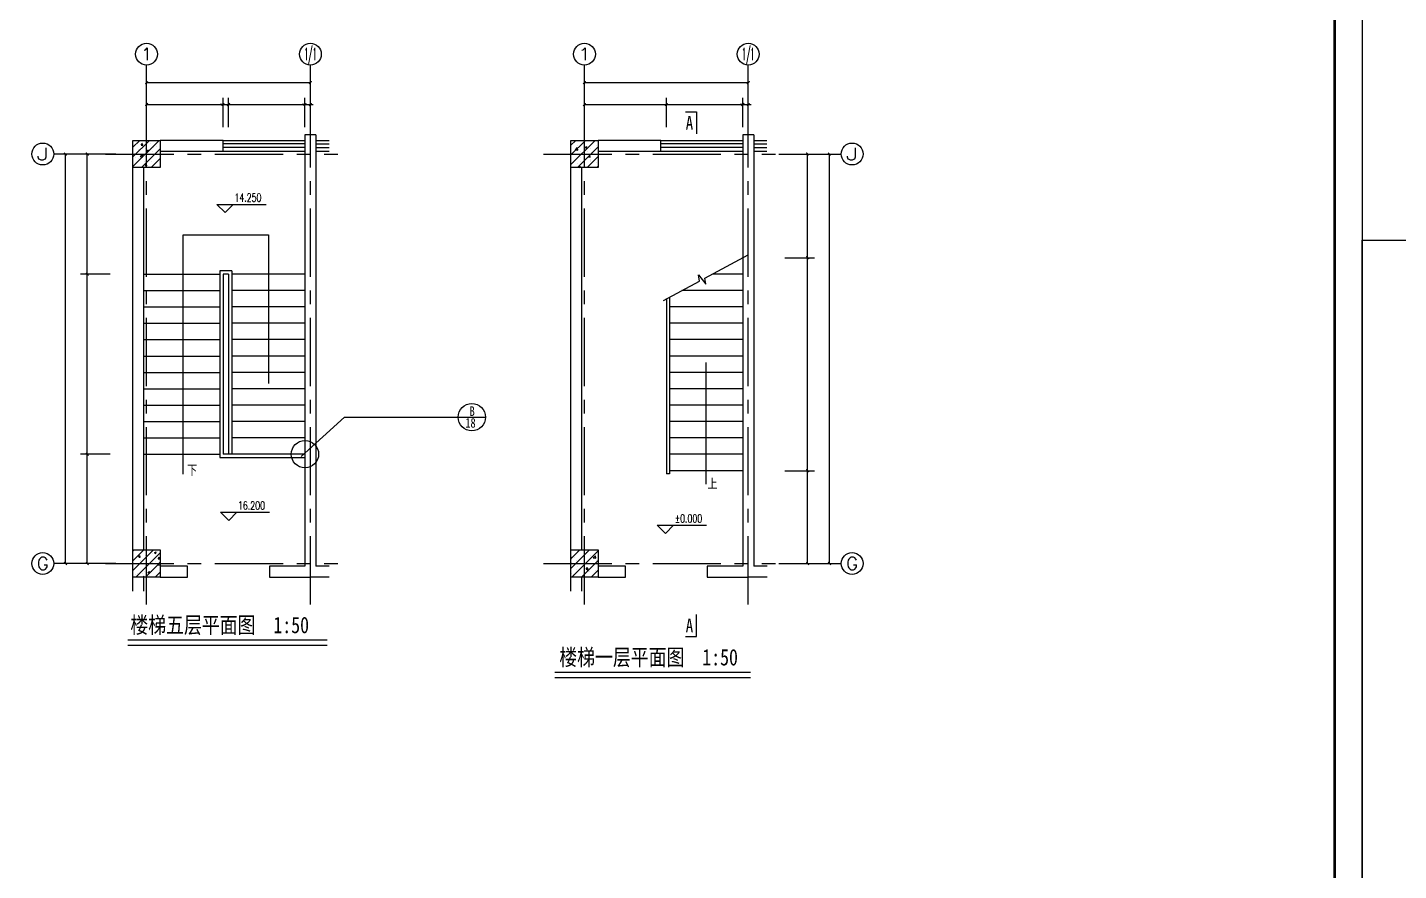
# Model space of a CAD drawing. Extents: x -4968480 to 5598971, y -5343220 to -29066.
# Drawn here: x 287225 to 312330, y -58011 to -42569 of the extents above; entities that cross this region are included whole.
import ezdxf
from ezdxf.enums import TextEntityAlignment as Align

# ---------------------------------------------------------------- set-up
doc = ezdxf.new("R2010")
doc.units = 0
doc.header["$LTSCALE"] = 1000
doc.header["$MEASUREMENT"] = 0
doc.linetypes.add('CENTER', pattern=[2, 1.25, -0.25, 0.25, -0.25])
doc.layers.get('0').update_dxf_attribs({"linetype": 'CONTINUOUS'})
for name, color, linetype in [('AXIS', 3, 'CONTINUOUS'), ('AXIS_TEXT', 7, 'CONTINUOUS'), ('DOTE', 1, 'CENTER'), ('PUB_DIM', 3, 'CONTINUOUS'), ('PUB_TEXT', 7, 'CONTINUOUS'), ('WALL', 2, 'CONTINUOUS'), ('WINDOW', 4, 'CONTINUOUS')]:
    doc.layers.add(name, color=color, linetype=linetype)
doc.styles.add('-宋体', font='', dxfattribs={"width": 0.8})
doc.styles.add('_TCH_AXIS', font='COMPLEX', dxfattribs={"bigfont": 'GBCBIG'})
doc.styles.add('_TCH_DIM', font='SIMPLEX', dxfattribs={"bigfont": 'GBCBIG'})
doc.styles.get('-宋体').set_extended_font_data('SimSun')

# ---------------------------------------------------------------- blocks, each defined once
blk = doc.blocks.new('_ArchTick')
at = {"color": 0, "linetype": 'ByBlock', "const_width": 0.4}
blk.add_lwpolyline([(-0.5, -0.5), (0.5, 0.5)], dxfattribs=at)

msp = doc.modelspace()

# ---------------------------------------------------------------- linework, layer by layer
for p, q in [((299275, -44115.5, -24317.3), (299475.5, -44115.5, -24317.3)), ((299475.5, -44115.5, -24317.3), (299475.5, -44515.3, -24317.3)), ((290807.2, -44637.3, -24317.3), (292307.2, -44637.3, -24317.3)), ((298823.7, -44637.3, -24317.3), (300323.7, -44637.3, -24317.3)), ((292307.2, -44704, -24317.3), (290807.2, -44704, -24317.3)), ((292307.2, -44770.6, -24317.3), (290807.2, -44770.6, -24317.3)), ((290807.2, -44837.3, -24317.3), (292307.2, -44837.3, -24317.3)), ((300323.7, -44704, -24317.3), (298823.7, -44704, -24317.3)), ((300323.7, -44770.6, -24317.3), (298823.7, -44770.6, -24317.3)), ((298823.7, -44837.3, -24317.3), (300323.7, -44837.3, -24317.3)), ((289357.2, -47087.3, -24317.3), (290747.2, -47087.3, -24317.3)), ((290967.2, -47027.3, -24317.3), (290747.2, -47027.3, -24317.3)), ((290747.2, -47027.3, -24317.3), (290747.2, -50447.3, -24317.3)), ((290907.2, -47087.3, -24317.3), (290807.2, -47087.3, -24317.3)), ((290807.2, -47087.3, -24317.3), (290807.2, -50387.3, -24317.3)), ((290907.2, -47087.3, -24317.3), (290907.2, -50387.3, -24317.3)), ((290967.2, -47027.3, -24317.3), (290967.2, -50387.3, -24317.3)), ((292307.2, -47087.3, -24317.3), (290967.2, -47087.3, -24317.3)), ((300323.7, -47087.3, -24317.3), (299766.2, -47087.3, -24317.3)), ((289357.2, -47387.3, -24317.3), (290747.2, -47387.3, -24317.3)), ((292307.2, -47387.3, -24317.3), (290967.2, -47387.3, -24317.3)), ((300323.7, -47387.3, -24317.3), (299208.7, -47387.3, -24317.3)), ((289357.2, -47687.3, -24317.3), (290747.2, -47687.3, -24317.3)), ((292307.2, -47687.3, -24317.3), (290967.2, -47687.3, -24317.3)), ((298923.7, -47540.7, -24317.3), (298923.7, -50747.3, -24317.3)), ((298983.7, -47508.4, -24317.3), (298983.7, -50747.3, -24317.3)), ((300323.7, -47687.3, -24317.3), (298983.7, -47687.3, -24317.3)), ((289357.2, -47987.3, -24317.3), (290747.2, -47987.3, -24317.3)), ((292307.2, -47987.3, -24317.3), (290967.2, -47987.3, -24317.3)), ((300323.7, -47987.3, -24317.3), (298983.7, -47987.3, -24317.3)), ((289357.2, -48287.3, -24317.3), (290747.2, -48287.3, -24317.3)), ((292307.2, -48287.3, -24317.3), (290967.2, -48287.3, -24317.3)), ((300323.7, -48287.3, -24317.3), (298983.7, -48287.3, -24317.3)), ((289357.2, -48587.3, -24317.3), (290747.2, -48587.3, -24317.3)), ((292307.2, -48587.3, -24317.3), (290967.2, -48587.3, -24317.3)), ((300323.7, -48587.3, -24317.3), (298983.7, -48587.3, -24317.3)), ((289357.2, -48887.3, -24317.3), (290747.2, -48887.3, -24317.3)), ((292307.2, -48887.3, -24317.3), (290967.2, -48887.3, -24317.3)), ((300323.7, -48887.3, -24317.3), (298983.7, -48887.3, -24317.3)), ((289357.2, -49187.3, -24317.3), (290747.2, -49187.3, -24317.3)), ((292307.2, -49187.3, -24317.3), (290967.2, -49187.3, -24317.3)), ((300323.7, -49187.3, -24317.3), (298983.7, -49187.3, -24317.3)), ((289357.2, -49487.3, -24317.3), (290747.2, -49487.3, -24317.3)), ((292307.2, -49487.3, -24317.3), (290967.2, -49487.3, -24317.3)), ((300323.7, -49487.3, -24317.3), (298983.7, -49487.3, -24317.3)), ((289357.2, -49787.3, -24317.3), (290747.2, -49787.3, -24317.3)), ((292307.2, -49787.3, -24317.3), (290967.2, -49787.3, -24317.3)), ((292239.4, -50425.7, -24317.3), (293027.8, -49708.2, -24317.3)), ((293027.8, -49708.2, -24317.3), (293027.8, -49708.2, -24317.3)), ((293027.8, -49708.2, -24317.3), (295611.1, -49708.2, -24317.3)), ((300323.7, -49787.3, -24317.3), (298983.7, -49787.3, -24317.3)), ((289357.2, -50087.3, -24317.3), (290747.2, -50087.3, -24317.3)), ((292307.2, -50087.3, -24317.3), (290967.2, -50087.3, -24317.3)), ((300323.7, -50087.3, -24317.3), (298983.7, -50087.3, -24317.3)), ((289357.2, -50387.3, -24317.3), (290747.2, -50387.3, -24317.3)), ((290747.2, -50447.3, -24317.3), (292307.2, -50447.3, -24317.3)), ((292307.2, -50387.3, -24317.3), (290807.2, -50387.3, -24317.3)), ((300323.7, -50387.3, -24317.3), (298983.7, -50387.3, -24317.3)), ((300323.7, -50687.3, -24317.3), (298983.7, -50687.3, -24317.3)), ((298983.7, -50747.3, -24317.3), (298923.7, -50747.3, -24317.3)), ((299475.5, -53721.8, -24317.3), (299475.5, -53321.9, -24317.3)), ((299275, -53721.8, -24317.3), (299475.5, -53721.8, -24317.3)), ((289065, -53784.9), (292716.3, -53784.9)), ((289065, -53884.9), (292716.3, -53884.9)), ((296884, -54375.1), (300465.7, -54375.1)), ((296884, -54475.1), (300465.7, -54475.1))]:
    msp.add_line(p, q)
at = {"color": 8}
for p, q in [((289157.2, -44763, -24317.3), (289283, -44637.3, -24317.3)), ((289157.2, -44939.8, -24317.3), (289459.8, -44637.3, -24317.3)), ((289157.2, -45116.6, -24317.3), (289636.5, -44637.3, -24317.3)), ((289218.9, -44676.5, -24317.3), (289218.9, -44676.5, -24317.3)), ((289274.3, -44640.6, -24317.3), (289274.3, -44640.6, -24317.3)), ((289323.5, -44679.3, -24317.3), (289323.5, -44679.3, -24317.3)), ((289639.3, -44637.7, -24317.3), (289639.3, -44637.7, -24317.3)), ((297173.7, -44727.8, -24317.3), (297264.2, -44637.3, -24317.3)), ((297173.7, -44904.6, -24317.3), (297441, -44637.3, -24317.3)), ((297173.7, -45081.3, -24317.3), (297617.7, -44637.3, -24317.3)), ((297490.3, -44651.9, -24317.3), (297490.3, -44651.9, -24317.3)), ((289192, -44876.5, -24317.3), (289192, -44876.5, -24317.3)), ((289268.2, -44807.1, -24317.3), (289268.2, -44807.1, -24317.3)), ((289292, -44934.3, -24317.3), (289330.9, -44893.8, -24317.3)), ((289292, -44934.3, -24317.3), (289336.4, -44941.2, -24317.3)), ((289309.4, -44724.5, -24317.3), (289333.5, -44695.8, -24317.3)), ((289309.4, -44724.5, -24317.3), (289339.3, -44727.1, -24317.3)), ((289313.3, -45137.3, -24317.3), (289657.2, -44793.4, -24317.3)), ((289324.3, -44743.6, -24317.3), (289324.3, -44743.6, -24317.3)), ((289336.4, -44941.4, -24317.3), (289330.9, -44893.9, -24317.3)), ((289339.3, -44727.3, -24317.3), (289333.5, -44696, -24317.3)), ((289381.1, -44784.1, -24317.3), (289381.1, -44784.1, -24317.3)), ((289406.5, -44826.7, -24317.3), (289441.5, -44813.2, -24317.3)), ((289406.5, -44826.7, -24317.3), (289431.4, -44843.5, -24317.3)), ((289431.4, -44843.7, -24317.3), (289441.5, -44813.5, -24317.3)), ((289485.8, -44687.7, -24317.3), (289485.8, -44687.7, -24317.3)), ((289500.9, -44893.9, -24317.3), (289500.9, -44893.9, -24317.3)), ((289507.8, -44834.9, -24317.3), (289507.8, -44834.9, -24317.3)), ((289521.9, -44936, -24317.3), (289521.9, -44936, -24317.3)), ((289527.9, -44769.6, -24317.3), (289527.9, -44769.6, -24317.3)), ((289591.2, -44754.9, -24317.3), (289591.2, -44754.9, -24317.3)), ((289632.9, -44818.4, -24317.3), (289632.9, -44818.4, -24317.3)), ((297174.5, -44693.5, -24317.3), (297174.5, -44693.5, -24317.3)), ((297234.6, -44834.7, -24317.3), (297234.6, -44834.7, -24317.3)), ((297258, -44810, -24317.3), (297296.9, -44769.4, -24317.3)), ((297258, -44810, -24317.3), (297302.4, -44816.9, -24317.3)), ((297294.5, -45137.3, -24317.3), (297673.7, -44758.1, -24317.3)), ((297302.4, -44817, -24317.3), (297296.9, -44769.6, -24317.3)), ((297297, -44892.6, -24317.3), (297297, -44892.6, -24317.3)), ((297303.1, -44726.1, -24317.3), (297303.1, -44726.1, -24317.3)), ((297358.7, -44849.1, -24317.3), (297358.7, -44849.1, -24317.3)), ((297369.8, -44717.7, -24317.3), (297369.8, -44717.7, -24317.3)), ((297435.2, -44763.2, -24317.3), (297470.2, -44749.7, -24317.3)), ((297435.2, -44763.2, -24317.3), (297460.1, -44779.9, -24317.3)), ((297460.1, -44780.2, -24317.3), (297470.2, -44749.9, -24317.3)), ((297471.3, -45137.3, -24317.3), (297673.7, -44934.9, -24317.3)), ((297483.9, -44832.7, -24317.3), (297483.9, -44832.7, -24317.3)), ((297501.2, -44941.4, -24317.3), (297525.3, -44912.7, -24317.3)), ((297531.1, -44944.3, -24317.3), (297525.3, -44912.9, -24317.3)), ((297526.2, -44784.7, -24317.3), (297526.2, -44784.7, -24317.3)), ((297549.6, -44860.6, -24317.3), (297549.6, -44860.6, -24317.3)), ((297555.7, -44694.1, -24317.3), (297555.7, -44694.1, -24317.3)), ((297636.8, -44728.9, -24317.3), (297636.8, -44728.9, -24317.3)), ((297646, -44894.5, -24317.3), (297646, -44894.5, -24317.3)), ((297673.3, -44807.7, -24317.3), (297673.3, -44807.7, -24317.3)), ((289209.3, -44944, -24317.3), (289209.3, -44944, -24317.3)), ((289262.2, -44973.5, -24317.3), (289262.2, -44973.5, -24317.3)), ((289376.2, -45032.1, -24317.3), (289376.2, -45032.1, -24317.3)), ((289378.8, -45100.6, -24317.3), (289402.9, -45071.9, -24317.3)), ((289378.8, -45100.6, -24317.3), (289408.7, -45103.2, -24317.3)), ((289386.3, -44941.9, -24317.3), (289386.3, -44941.9, -24317.3)), ((289400.3, -45118.9, -24317.3), (289400.3, -45118.9, -24317.3)), ((289408.7, -45103.4, -24317.3), (289402.9, -45072.1, -24317.3)), ((289490.1, -45137.3, -24317.3), (289657.2, -44970.2, -24317.3)), ((289501.4, -45015.6, -24317.3), (289501.4, -45015.6, -24317.3)), ((289515.8, -45102.5, -24317.3), (289515.8, -45102.5, -24317.3)), ((289653.2, -44953.2, -24317.3), (289653.2, -44953.2, -24317.3)), ((297227.2, -45046.3, -24317.3), (297227.2, -45046.3, -24317.3)), ((297272.5, -44973.2, -24317.3), (297272.5, -44973.2, -24317.3)), ((297291, -45059, -24317.3), (297291, -45059, -24317.3)), ((297313.6, -45125.7, -24317.3), (297348.6, -45112.3, -24317.3)), ((297313.6, -45125.7, -24317.3), (297330.7, -45137.3, -24317.3)), ((297340.2, -45137.3, -24317.3), (297348.5, -45112.5, -24317.3)), ((297352.4, -45029.9, -24317.3), (297352.4, -45029.9, -24317.3)), ((297354.4, -44944.5, -24317.3), (297354.4, -44944.5, -24317.3)), ((297377.9, -45040.3, -24317.3), (297377.9, -45040.3, -24317.3)), ((297501.2, -44941.4, -24317.3), (297531.1, -44944, -24317.3)), ((297539.4, -44984.4, -24317.3), (297539.4, -44984.4, -24317.3)), ((297541.7, -45004.9, -24317.3), (297541.7, -45004.9, -24317.3)), ((297543.5, -45027, -24317.3), (297543.5, -45027, -24317.3)), ((297545.4, -45119.5, -24317.3), (297545.4, -45119.5, -24317.3)), ((297644.8, -45051.6, -24317.3), (297644.8, -45051.6, -24317.3)), ((297648.1, -45137.3, -24317.3), (297673.7, -45111.7, -24317.3)), ((289157.2, -52160.9, -24317.3), (289180.8, -52137.3, -24317.3)), ((289157.2, -52337.7, -24317.3), (289357.6, -52137.3, -24317.3)), ((289157.2, -52514.4, -24317.3), (289534.4, -52137.3, -24317.3)), ((289211.2, -52637.3, -24317.3), (289657.2, -52191.2, -24317.3)), ((289237.6, -52141.5, -24317.3), (289237.6, -52141.5, -24317.3)), ((289288.9, -52209.3, -24317.3), (289288.9, -52209.3, -24317.3)), ((289414, -52192.8, -24317.3), (289414, -52192.8, -24317.3)), ((289504.5, -52152.8, -24317.3), (289504.5, -52152.8, -24317.3)), ((289517.1, -52208, -24317.3), (289517.1, -52208, -24317.3)), ((289549.2, -52187.1, -24317.3), (289584.2, -52173.6, -24317.3)), ((289549.2, -52187.1, -24317.3), (289574.1, -52203.8, -24317.3)), ((289574, -52204.1, -24317.3), (289584.2, -52173.8, -24317.3)), ((289603.4, -52167.9, -24317.3), (289603.4, -52167.9, -24317.3)), ((297173.7, -52302.4, -24317.3), (297338.8, -52137.3, -24317.3)), ((297173.7, -52479.2, -24317.3), (297515.6, -52137.3, -24317.3)), ((297192.4, -52637.3, -24317.3), (297673.7, -52156, -24317.3)), ((297265, -52207, -24317.3), (297265, -52207, -24317.3)), ((297288.2, -52167.8, -24317.3), (297288.2, -52167.8, -24317.3)), ((297454.4, -52182.1, -24317.3), (297454.4, -52182.1, -24317.3)), ((297598.3, -52137.3, -24317.3), (297602.8, -52140.3, -24317.3)), ((297602.7, -52140.5, -24317.3), (297603.8, -52137.3, -24317.3)), ((289157.2, -52337.5, -24317.3), (289164.1, -52334.9, -24317.3)), ((289157.2, -52355.4, -24317.3), (289164, -52335.1, -24317.3)), ((289157.3, -52406.5, -24317.3), (289157.3, -52406.5, -24317.3)), ((289254.3, -52409.7, -24317.3), (289254.3, -52409.7, -24317.3)), ((289260.4, -52243.2, -24317.3), (289260.4, -52243.2, -24317.3)), ((289262.4, -52270.9, -24317.3), (289286.5, -52242.2, -24317.3)), ((289262.4, -52270.9, -24317.3), (289292.3, -52273.5, -24317.3)), ((289282.5, -52390, -24317.3), (289282.5, -52390, -24317.3)), ((289292.3, -52273.8, -24317.3), (289286.5, -52242.4, -24317.3)), ((289299.6, -52339.8, -24317.3), (289299.6, -52339.8, -24317.3)), ((289384.1, -52233.5, -24317.3), (289384.1, -52233.5, -24317.3)), ((289387.9, -52637.3, -24317.3), (289657.2, -52368, -24317.3)), ((289471.9, -52365.1, -24317.3), (289471.9, -52365.1, -24317.3)), ((289511.1, -52374.5, -24317.3), (289511.1, -52374.5, -24317.3)), ((289566.6, -52351.1, -24317.3), (289566.6, -52351.1, -24317.3)), ((289620.1, -52409.2, -24317.3), (289657.2, -52370.5, -24317.3)), ((289620.1, -52409.2, -24317.3), (289657.2, -52415, -24317.3)), ((289621.1, -52302.3, -24317.3), (289645.2, -52273.6, -24317.3)), ((289621.1, -52302.3, -24317.3), (289650.9, -52304.9, -24317.3)), ((289650.9, -52305.1, -24317.3), (289645.1, -52273.8, -24317.3)), ((297173.7, -52278.7, -24317.3), (297192.8, -52271.3, -24317.3)), ((297173.7, -52295.5, -24317.3), (297182.6, -52301.6, -24317.3)), ((297182.6, -52301.8, -24317.3), (297192.7, -52271.6, -24317.3)), ((297185.8, -52371.1, -24317.3), (297185.8, -52371.1, -24317.3)), ((297237.6, -52284.2, -24317.3), (297237.6, -52284.2, -24317.3)), ((297282.1, -52334.2, -24317.3), (297282.1, -52334.2, -24317.3)), ((297291.2, -52438.2, -24317.3), (297291.2, -52438.2, -24317.3)), ((297322.8, -52379.3, -24317.3), (297322.8, -52379.3, -24317.3)), ((297369.1, -52637.3, -24317.3), (297673.7, -52332.7, -24317.3)), ((297452.7, -52382.3, -24317.3), (297452.7, -52382.3, -24317.3)), ((297454.2, -52487.9, -24317.3), (297478.3, -52459.1, -24317.3)), ((297484.1, -52490.7, -24317.3), (297478.3, -52459.4, -24317.3)), ((297529.2, -52234.1, -24317.3), (297529.2, -52234.1, -24317.3)), ((297535.7, -52463.2, -24317.3), (297535.7, -52463.2, -24317.3)), ((297541.8, -52296.8, -24317.3), (297541.8, -52296.8, -24317.3)), ((297558.1, -52449.5, -24317.3), (297558.1, -52449.5, -24317.3)), ((297586.1, -52284.8, -24317.3), (297625, -52244.3, -24317.3)), ((297586.1, -52284.8, -24317.3), (297630.6, -52291.7, -24317.3)), ((297630.5, -52291.9, -24317.3), (297625, -52244.4, -24317.3)), ((297638.6, -52337.7, -24317.3), (297638.6, -52337.7, -24317.3)), ((289202.3, -52595.3, -24317.3), (289202.3, -52595.3, -24317.3)), ((289248.3, -52576.1, -24317.3), (289248.3, -52576.1, -24317.3)), ((289340, -52637.3, -24317.3), (289355.9, -52618.3, -24317.3)), ((289340.3, -52562.3, -24317.3), (289340.3, -52562.3, -24317.3)), ((289359.3, -52637.3, -24317.3), (289355.9, -52618.5, -24317.3)), ((289363.4, -52531.9, -24317.3), (289363.4, -52531.9, -24317.3)), ((289427.5, -52549.6, -24317.3), (289462.5, -52536.2, -24317.3)), ((289427.5, -52549.6, -24317.3), (289452.4, -52566.4, -24317.3)), ((289452.4, -52566.6, -24317.3), (289462.5, -52536.4, -24317.3)), ((289469.2, -52606.6, -24317.3), (289469.2, -52606.6, -24317.3)), ((289505, -52540.9, -24317.3), (289505, -52540.9, -24317.3)), ((289564.7, -52637.3, -24317.3), (289657.2, -52544.8, -24317.3)), ((289655, -52481.8, -24317.3), (289655, -52481.8, -24317.3)), ((289656.1, -52520.7, -24317.3), (289656.1, -52520.7, -24317.3)), ((297191.3, -52576.5, -24317.3), (297191.3, -52576.5, -24317.3)), ((297216.9, -52582.5, -24317.3), (297216.9, -52582.5, -24317.3)), ((297276, -52500.7, -24317.3), (297276, -52500.7, -24317.3)), ((297353.2, -52636.5, -24317.3), (297353.2, -52636.5, -24317.3)), ((297454.2, -52487.9, -24317.3), (297484.1, -52490.5, -24317.3)), ((297456.2, -52486.1, -24317.3), (297491.2, -52472.7, -24317.3)), ((297456.2, -52486.1, -24317.3), (297481.1, -52502.9, -24317.3)), ((297481.1, -52503.1, -24317.3), (297491.2, -52472.9, -24317.3)), ((297507.1, -52534.9, -24317.3), (297507.1, -52534.9, -24317.3)), ((297508.5, -52532.4, -24317.3), (297508.5, -52532.4, -24317.3)), ((297529.6, -52629.6, -24317.3), (297529.6, -52629.6, -24317.3)), ((297545.9, -52637.3, -24317.3), (297673.7, -52509.5, -24317.3)), ((297632.2, -52518.5, -24317.3), (297632.2, -52518.5, -24317.3))]:
    msp.add_line(p, q, dxfattribs=at)
at = {"elevation": -24317.3}
for points in [[(269611.7, -58766.1), (269611.7, -29066.1), (311661.7, -29066.1), (311661.7, -58766.1)], [(311661.7, -67466.1), (311661.7, -46466.1), (341361.7, -46466.1), (341361.7, -67466.1)]]:
    msp.add_lwpolyline(points, close=True, dxfattribs=at)
at = {"const_width": 50, "elevation": -24317.3}
msp.add_lwpolyline([(270861.7, -58266.1), (311161.7, -58266.1), (311161.7, -29566.1), (270861.7, -29566.1)], close=True, dxfattribs=at)
for centre in [(295361.1, -49708.2, -24317.3), (292307.2, -50384, -24317.3)]:
    msp.add_circle(centre, 250)
at = {"layer": 'AXIS'}
for p, q in [((289407.2, -44219.6, -24317.3), (289407.2, -43258.3, -24317.3)), ((292406.5, -44219.6, -24317.3), (292406.5, -43258.3, -24317.3)), ((297423.7, -44219.6, -24317.3), (297423.7, -43258.3, -24317.3)), ((300423, -44219.6, -24317.3), (300423, -43258.3, -24317.3)), ((288651.4, -44887.3, -24317.3), (287706.5, -44887.3, -24317.3)), ((301179.5, -44887.3, -24317.3), (302124.5, -44887.3, -24317.3)), ((288651.4, -52387.3, -24317.3), (287706.5, -52387.3, -24317.3)), ((301179.5, -52387.3, -24317.3), (302124.5, -52387.3, -24317.3))]:
    msp.add_line(p, q, dxfattribs=at)
for centre in [(289407.2, -43058.3, -24317.3), (292406.5, -43058.3, -24317.3), (297423.7, -43058.3, -24317.3), (300423, -43058.3, -24317.3), (287506.5, -44887.3, -24317.3), (302324.5, -44887.3, -24317.3), (287506.5, -52387.3, -24317.3), (302324.5, -52387.3, -24317.3)]:
    msp.add_circle(centre, 200, dxfattribs=at)
at = {"layer": 'DOTE'}
for p, q in [((289407.2, -53137.3, -24317.3), (289407.2, -44287.3, -24317.3)), ((292407.2, -53137.3, -24317.3), (292407.2, -44287.3, -24317.3)), ((297423.7, -53137.3, -24317.3), (297423.7, -44287.3, -24317.3)), ((300423.7, -53137.3, -24317.3), (300423.7, -44287.3, -24317.3)), ((288657.2, -44887.3, -24317.3), (292907.2, -44887.3, -24317.3)), ((296673.7, -44887.3, -24317.3), (300923.7, -44887.3, -24317.3)), ((288657.2, -52387.3, -24317.3), (292907.2, -52387.3, -24317.3)), ((296673.7, -52387.3, -24317.3), (300923.7, -52387.3, -24317.3))]:
    msp.add_line(p, q, dxfattribs=at)
at = {"layer": 'PUB_DIM'}
for p, q in [((289407.2, -44318.1, -24317.3), (289407.2, -43455.8, -24317.3)), ((289407.2, -43580.8, -24317.3), (292407.2, -43580.8, -24317.3)), ((292407.2, -44318.1, -24317.3), (292407.2, -43455.8, -24317.3)), ((297423.7, -44318.1, -24317.3), (297423.7, -43455.8, -24317.3)), ((297423.7, -43580.8, -24317.3), (300423.7, -43580.8, -24317.3)), ((300423.7, -44318.1, -24317.3), (300423.7, -43455.8, -24317.3)), ((289407.2, -44395.3, -24317.3), (289407.2, -43855.8, -24317.3)), ((290807.2, -44395.3, -24317.3), (290807.2, -43855.8, -24317.3)), ((290807.2, -44395.3, -24317.3), (290807.2, -43855.8, -24317.3)), ((290907.2, -44395.3, -24317.3), (290907.2, -43855.8, -24317.3)), ((290907.2, -44395.3, -24317.3), (290907.2, -43855.8, -24317.3)), ((292307.2, -44395.3, -24317.3), (292307.2, -43855.8, -24317.3)), ((292307.2, -44395.3, -24317.3), (292307.2, -43855.8, -24317.3)), ((292407.2, -44395.3, -24317.3), (292407.2, -43855.8, -24317.3)), ((297423.7, -44395.3, -24317.3), (297423.7, -43855.8, -24317.3)), ((298923.7, -44395.3, -24317.3), (298923.7, -43855.8, -24317.3)), ((298923.7, -44395.3, -24317.3), (298923.7, -43855.8, -24317.3)), ((300323.7, -44395.3, -24317.3), (300323.7, -43855.8, -24317.3)), ((300323.7, -44395.3, -24317.3), (300323.7, -43855.8, -24317.3)), ((300423.7, -44395.3, -24317.3), (300423.7, -43855.8, -24317.3)), ((289407.2, -43980.8, -24317.3), (290807.2, -43980.8, -24317.3)), ((290807.2, -43980.8, -24317.3), (290757.2, -43980.8, -24317.3)), ((290807.2, -43980.8, -24317.3), (290907.2, -43980.8, -24317.3)), ((290907.2, -43980.8, -24317.3), (292307.2, -43980.8, -24317.3)), ((290907.2, -43980.8, -24317.3), (290957.2, -43980.8, -24317.3)), ((292307.2, -43980.8, -24317.3), (292257.2, -43980.8, -24317.3)), ((292307.2, -43980.8, -24317.3), (292407.2, -43980.8, -24317.3)), ((292407.2, -43980.8, -24317.3), (292457.2, -43980.8, -24317.3)), ((297423.7, -43980.8, -24317.3), (298923.7, -43980.8, -24317.3)), ((298923.7, -43980.8, -24317.3), (300323.7, -43980.8, -24317.3)), ((300323.7, -43980.8, -24317.3), (300273.7, -43980.8, -24317.3)), ((300323.7, -43980.8, -24317.3), (300423.7, -43980.8, -24317.3)), ((300423.7, -43980.8, -24317.3), (300473.7, -43980.8, -24317.3)), ((288845.2, -44887.3, -24317.3), (287796.5, -44887.3, -24317.3)), ((287921.5, -52387.3, -24317.3), (287921.5, -44887.3, -24317.3)), ((288738.2, -44887.3, -24317.3), (288196.4, -44887.3, -24317.3)), ((288321.4, -47087.3, -24317.3), (288321.4, -44887.3, -24317.3)), ((300985.7, -44887.3, -24317.3), (302034.5, -44887.3, -24317.3)), ((301092.7, -44887.3, -24317.3), (301634.5, -44887.3, -24317.3)), ((301509.5, -46787.3, -24317.3), (301509.5, -44887.3, -24317.3)), ((301909.5, -52387.3, -24317.3), (301909.5, -44887.3, -24317.3)), ((290694.7, -45810.8, -24317.3), (291594.7, -45810.8, -24317.3)), ((290844.7, -45960.8, -24317.3), (290694.7, -45810.8, -24317.3)), ((290844.7, -45960.8, -24317.3), (290994.7, -45810.8, -24317.3)), ((290077.2, -50753.8, -24317.3), (290077.2, -46370.1, -24317.3)), ((290077.2, -46370.1, -24317.3), (291637.2, -46370.1, -24317.3)), ((291637.2, -46370.1, -24317.3), (291637.2, -48940.3, -24317.3)), ((299630.4, -47160.4, -24317.3), (300423.7, -46733.5, -24317.3)), ((301092.7, -46787.3), (301634.5, -46787.3)), ((301092.7, -46787.3, -24317.3), (301634.5, -46787.3, -24317.3)), ((301509.5, -50687.3), (301509.5, -46787.3)), ((288738.2, -47087.3), (288196.4, -47087.3)), ((288738.2, -47087.3, -24317.3), (288196.4, -47087.3, -24317.3)), ((288321.4, -50387.3), (288321.4, -47087.3)), ((299531.3, -47213.7, -24317.3), (299515.2, -47103.1, -24317.3)), ((299515.2, -47103.1, -24317.3), (299647.3, -47270.5, -24317.3)), ((299647.3, -47270.5, -24317.3), (299630.4, -47160.4, -24317.3)), ((298869.6, -47569.8, -24317.3), (299531.3, -47213.7, -24317.3)), ((291637.2, -48940.3, -24317.3), (291637.2, -49090.3, -24317.3)), ((299653.7, -48853.5, -24317.3), (299653.7, -48703.5, -24317.3)), ((299653.7, -50934.6, -24317.3), (299653.7, -48853.5, -24317.3)), ((288738.2, -50387.3), (288196.4, -50387.3)), ((288738.2, -50387.3, -24317.3), (288196.4, -50387.3, -24317.3)), ((288321.4, -52387.3, -24317.3), (288321.4, -50387.3, -24317.3)), ((301092.7, -50687.3), (301634.5, -50687.3)), ((301092.7, -50687.3, -24317.3), (301634.5, -50687.3, -24317.3)), ((301509.5, -52387.3, -24317.3), (301509.5, -50687.3, -24317.3)), ((290760.4, -51449.4, -24317.3), (291660.4, -51449.4, -24317.3)), ((290910.4, -51599.4, -24317.3), (290760.4, -51449.4, -24317.3)), ((290910.4, -51599.4, -24317.3), (291060.4, -51449.4, -24317.3)), ((298756.2, -51687.5, -24317.3), (299656.2, -51687.5, -24317.3)), ((298906.2, -51837.5, -24317.3), (298756.2, -51687.5, -24317.3)), ((298906.2, -51837.5, -24317.3), (299056.2, -51687.5, -24317.3)), ((288845.2, -52387.3, -24317.3), (287796.5, -52387.3, -24317.3)), ((288738.2, -52387.3, -24317.3), (288196.4, -52387.3, -24317.3)), ((300985.7, -52387.3, -24317.3), (302034.5, -52387.3, -24317.3)), ((301092.7, -52387.3, -24317.3), (301634.5, -52387.3, -24317.3))]:
    msp.add_line(p, q, dxfattribs=at)
at = {"layer": 'WALL'}
for p, q in [((289157.2, -44637.3, -24317.3), (289657.2, -44637.3, -24317.3)), ((289157.2, -45137.3, -24317.3), (289157.2, -44637.3, -24317.3)), ((290807.2, -44637.3, -24317.3), (289657.2, -44637.3, -24317.3)), ((289657.2, -44637.3, -24317.3), (289657.2, -45137.3, -24317.3)), ((290807.2, -44837.3, -24317.3), (290807.2, -44637.3, -24317.3)), ((292307.2, -44537.3, -24317.3), (292307.2, -52437.3, -24317.3)), ((292507.2, -44537.3, -24317.3), (292307.2, -44537.3, -24317.3)), ((292507.2, -44537.3, -24317.3), (292507.2, -52437.3, -24317.3)), ((297173.7, -44637.3, -24317.3), (297673.7, -44637.3, -24317.3)), ((297173.7, -45137.3, -24317.3), (297173.7, -44637.3, -24317.3)), ((298823.7, -44637.3, -24317.3), (297673.7, -44637.3, -24317.3)), ((297673.7, -44637.3, -24317.3), (297673.7, -45137.3, -24317.3)), ((298823.7, -44837.3, -24317.3), (298823.7, -44637.3, -24317.3)), ((300323.7, -44537.3, -24317.3), (300323.7, -52437.3, -24317.3)), ((300523.7, -44537.3, -24317.3), (300323.7, -44537.3, -24317.3)), ((300523.7, -44537.3, -24317.3), (300523.7, -52437.3, -24317.3)), ((289657.2, -44837.3, -24317.3), (290807.2, -44837.3, -24317.3)), ((297673.7, -44837.3, -24317.3), (298823.7, -44837.3, -24317.3)), ((289157.2, -52137.3, -24317.3), (289157.2, -45137.3, -24317.3)), ((289657.2, -45137.3, -24317.3), (289157.2, -45137.3, -24317.3)), ((289357.2, -52137.3, -24317.3), (289357.2, -45137.3, -24317.3)), ((297173.7, -52137.3, -24317.3), (297173.7, -45137.3, -24317.3)), ((297673.7, -45137.3, -24317.3), (297173.7, -45137.3, -24317.3)), ((297373.7, -52137.3, -24317.3), (297373.7, -45137.3, -24317.3)), ((289157.2, -52137.3, -24317.3), (289657.2, -52137.3, -24317.3)), ((289157.2, -52637.3, -24317.3), (289157.2, -52137.3, -24317.3)), ((289657.2, -52137.3, -24317.3), (289657.2, -52637.3, -24317.3)), ((297173.7, -52137.3, -24317.3), (297673.7, -52137.3, -24317.3)), ((297173.7, -52637.3, -24317.3), (297173.7, -52137.3, -24317.3)), ((297673.7, -52137.3, -24317.3), (297673.7, -52637.3, -24317.3)), ((290157.2, -52437.3, -24317.3), (289657.2, -52437.3, -24317.3)), ((290157.2, -52637.3, -24317.3), (290157.2, -52437.3, -24317.3)), ((292307.2, -52437.3, -24317.3), (291657.2, -52437.3, -24317.3)), ((291657.2, -52437.3, -24317.3), (291657.2, -52637.3, -24317.3)), ((292750.6, -52437.3, -24317.3), (292507.2, -52437.3, -24317.3)), ((298173.7, -52437.3, -24317.3), (297673.7, -52437.3, -24317.3)), ((298173.7, -52637.3, -24317.3), (298173.7, -52437.3, -24317.3)), ((300323.7, -52437.3, -24317.3), (299673.7, -52437.3, -24317.3)), ((299673.7, -52437.3, -24317.3), (299673.7, -52637.3, -24317.3)), ((300767.1, -52437.3, -24317.3), (300523.7, -52437.3, -24317.3)), ((289157.2, -52893.4, -24317.3), (289157.2, -52637.3, -24317.3)), ((289657.2, -52637.3, -24317.3), (289157.2, -52637.3, -24317.3)), ((289357.2, -52893.4, -24317.3), (289357.2, -52637.3, -24317.3)), ((289657.2, -52637.3, -24317.3), (290157.2, -52637.3, -24317.3)), ((291657.2, -52637.3, -24317.3), (292407.2, -52637.3, -24317.3)), ((292750.6, -52637.3, -24317.3), (292407.2, -52637.3, -24317.3)), ((297173.7, -52893.4, -24317.3), (297173.7, -52637.3, -24317.3)), ((297673.7, -52637.3, -24317.3), (297173.7, -52637.3, -24317.3)), ((297373.7, -52893.4, -24317.3), (297373.7, -52637.3, -24317.3)), ((297673.7, -52637.3, -24317.3), (298173.7, -52637.3, -24317.3)), ((299673.7, -52637.3, -24317.3), (300423.7, -52637.3, -24317.3)), ((300767.1, -52637.3, -24317.3), (300423.7, -52637.3, -24317.3))]:
    msp.add_line(p, q, dxfattribs=at)
at = {"layer": 'WINDOW'}
for p, q in [((292507.2, -44637.3, -24317.3), (292747.4, -44637.3, -24317.3)), ((300523.7, -44637.3, -24317.3), (300763.9, -44637.3, -24317.3)), ((292507.2, -44704, -24317.3), (292747.4, -44704, -24317.3)), ((292507.2, -44770.6, -24317.3), (292747.4, -44770.6, -24317.3)), ((292507.2, -44837.3, -24317.3), (292747.4, -44837.3, -24317.3)), ((300523.7, -44704, -24317.3), (300763.9, -44704, -24317.3)), ((300523.7, -44770.6, -24317.3), (300763.9, -44770.6, -24317.3)), ((300523.7, -44837.3, -24317.3), (300763.9, -44837.3, -24317.3))]:
    msp.add_line(p, q, dxfattribs=at)

# ---------------------------------------------------------------- block references
at = {"layer": 'PUB_DIM', "xscale": 50, "yscale": 50, "zscale": 50}
for p, rotation in [((289407.2, -43580.8, -24317.3), 180), ((297423.7, -43580.8, -24317.3), 180), ((289407.2, -43980.8, -24317.3), 180), ((290907.2, -43980.8, -24317.3), 180), ((290907.2, -43980.8, -24317.3), 180), ((292407.2, -43980.8, -24317.3), 180), ((297423.7, -43980.8, -24317.3), 180), ((298923.7, -43980.8, -24317.3), 180), ((300423.7, -43980.8, -24317.3), 180), ((287921.5, -44887.3, -24317.3), 90), ((288321.4, -44887.3, -24317.3), 90), ((301509.5, -44887.3, -24317.3), 90), ((301909.5, -44887.3, -24317.3), 90), ((301509.5, -46787.3), 90), ((301509.5, -46787.3, -24317.3), 270), ((288321.4, -47087.3), 90), ((288321.4, -47087.3, -24317.3), 270), ((288321.4, -50387.3), 270), ((288321.4, -50387.3, -24317.3), 90), ((301509.5, -50687.3), 270), ((301509.5, -50687.3, -24317.3), 90), ((287921.5, -52387.3, -24317.3), 270), ((288321.4, -52387.3, -24317.3), 270), ((301509.5, -52387.3, -24317.3), 270), ((301909.5, -52387.3, -24317.3), 270)]:
    msp.add_blockref('_ArchTick', p, dxfattribs=dict(at, rotation=rotation))
for p in [(292407.2, -43580.8, -24317.3), (300423.7, -43580.8, -24317.3), (290807.2, -43980.8, -24317.3), (290807.2, -43980.8, -24317.3), (292307.2, -43980.8, -24317.3), (292307.2, -43980.8, -24317.3), (298923.7, -43980.8, -24317.3), (300323.7, -43980.8, -24317.3), (300323.7, -43980.8, -24317.3)]:
    msp.add_blockref('_ArchTick', p, dxfattribs=at)

# ---------------------------------------------------------------- texts
at = {"style": '-宋体', "width": 0.8}
for s, height, p in [('A', 250, (299278.3, -44441.8, -24317.3)), ('B', 175, (295320.9, -49684.9, -24317.3)), ('18', 175, (295242.2, -49899.1, -24317.3)), ('楼梯五层平面图  1:50', 300, (289110.2, -53663.4)), ('A', 250, (299278.3, -53645.4, -24317.3)), ('楼梯一层平面图  1:50', 300, (296963.2, -54253.6))]:
    msp.add_text(s, height=height, dxfattribs=at).set_placement(p)
at = {"layer": 'AXIS_TEXT', "style": '_TCH_AXIS'}
for s, height, width, p, p2 in [('1/1', 226.27, 0.456522, (292293.4, -43171.5, -24317.3), (292519.7, -43171.5, -24317.3)), ('1/1', 226.27, 0.456522, (300309.9, -43171.5, -24317.3), (300536.2, -43171.5, -24317.3)), ('1', 226.3, 2.333333, (289294.1, -43171.5, -24317.3), (289520.4, -43171.5, -24317.3)), ('1', 226.3, 2.333333, (297310.6, -43171.5, -24317.3), (297536.8, -43171.5, -24317.3)), ('J', 226.3, 1.909091, (287393.4, -45000.4, -24317.3), (287619.6, -45000.4, -24317.3)), ('J', 226.3, 1.909091, (302211.3, -45000.4, -24317.3), (302437.6, -45000.4, -24317.3)), ('G', 226.3, 1.166667, (287393.4, -52500.4, -24317.3), (287619.6, -52500.4, -24317.3)), ('G', 226.3, 1.166667, (302211.3, -52500.4, -24317.3), (302437.6, -52500.4, -24317.3))]:
    msp.add_text(s, height=height, dxfattribs=dict(at, width=width)).set_placement(p, p2, align=Align.FIT)
at = {"layer": 'PUB_TEXT', "style": '_TCH_DIM', "width": 0.705882}
for s, p in [('14.250', (291014.7, -45760.8, -24317.3)), ('16.200', (291080.4, -51399.4, -24317.3)), ('%%p0.000', (299076.2, -51637.5, -24317.3))]:
    msp.add_text(s, height=148.75, dxfattribs=at).set_placement(p)
at = {"layer": 'PUB_TEXT', "style": '_TCH_DIM'}
for s, p in [('下', (290151, -50783, -24317.3)), ('上', (299679, -51029.5, -24317.3))]:
    msp.add_text(s, height=200, dxfattribs=at).set_placement(p)

doc.saveas('drawing.dxf')
